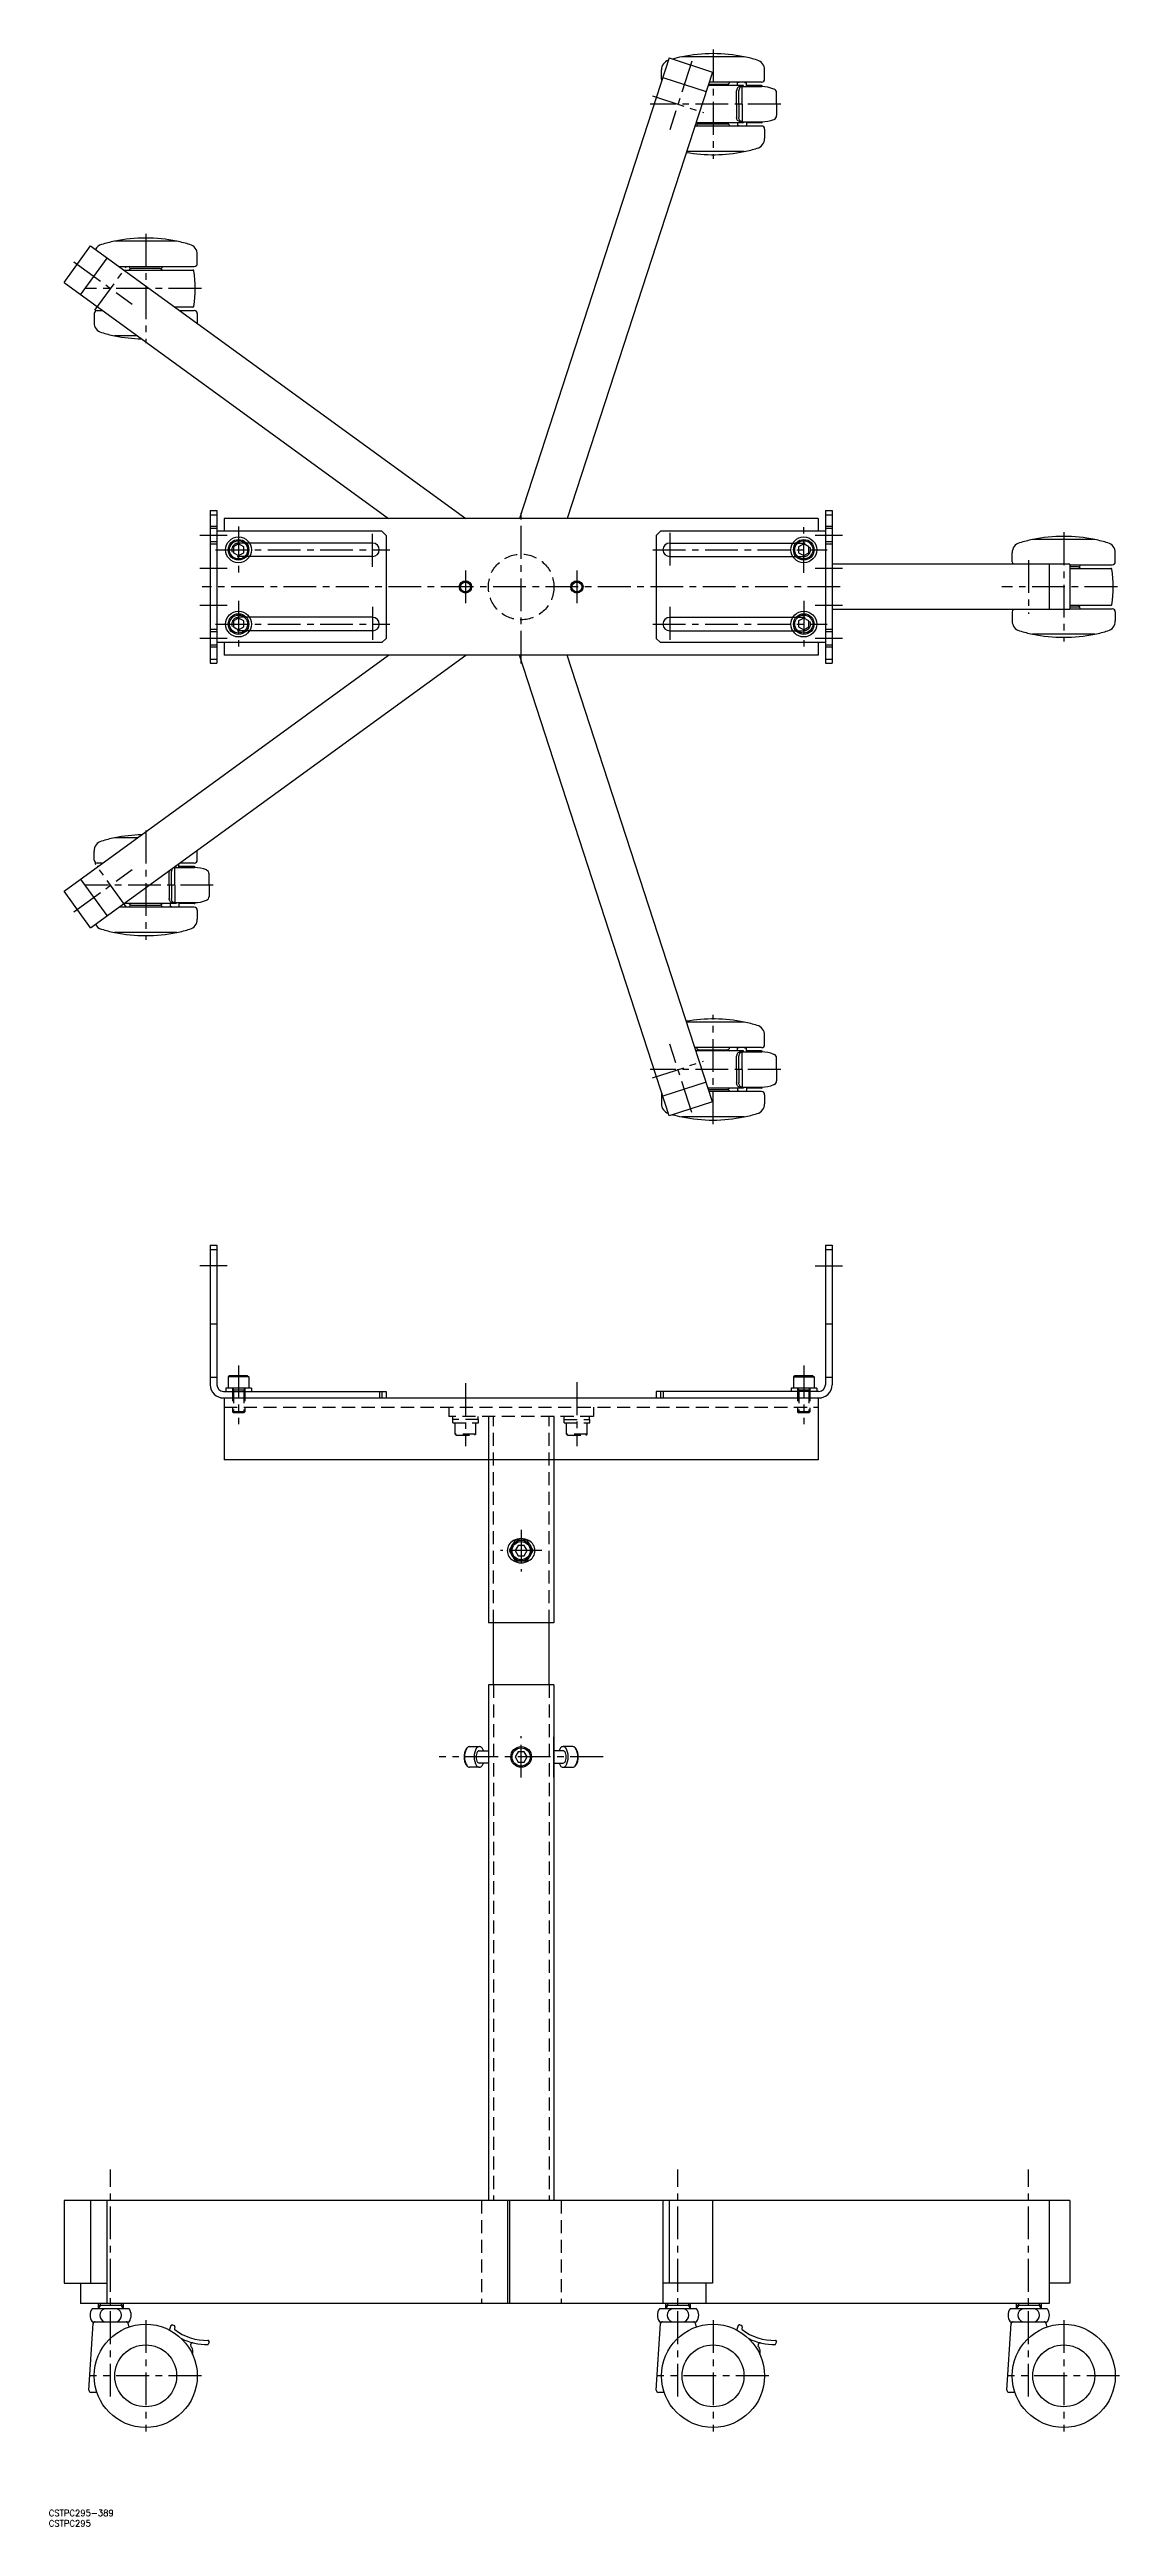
# Model space of a CAD drawing. Extents: x 0 to 1216, y -8 to 1193.
# Drawn here: x 0 to 519, y -8 to 1193 of the extents above; entities that cross this region are included whole.
import ezdxf

# ---------------------------------------------------------------- set-up
doc = ezdxf.new("R2010")
doc.units = 0
doc.header["$LTSCALE"] = 0.5
doc.linetypes.add('CENTER', pattern=[50.8, 31.75, -6.35, 6.35, -6.35])
doc.linetypes.add('DASHED', pattern=[19.05, 12.7, -6.35])
doc.layers.get('0').update_dxf_attribs({"linetype": 'CONTINUOUS'})
doc.layers.add('CENTER', color=1, linetype='CENTER')
doc.styles.get("Standard").update_dxf_attribs({"font": 'txt.shx', "height": 10, "bigfont": 'bigfont.shx'})

# ---------------------------------------------------------------- blocks, each defined once
blk = doc.blocks.new('*U110')
at = {"color": 7, "linetype": 'CONTINUOUS'}
blk.add_text('CSTPC295-389', height=3, dxfattribs=at).set_placement((0, -3))
blk = doc.blocks.new('*U111')
at = {"color": 7, "linetype": 'CONTINUOUS'}
blk.add_text('CSTPC295', height=3, dxfattribs=at).set_placement((0, -8))

msp = doc.modelspace()

# ---------------------------------------------------------------- linework, layer by layer
at = {"color": 7, "linetype": 'CONTINUOUS'}
for p, q in [((337.1, 1189.1), (306.9, 1189.1)), ((307, 1189.1), (307, 1189.1)), ((337, 1189.1), (337, 1189.1)), ((300.8, 1188.5), (228.2, 965.3)), ((321.7, 1181.7), (251.3, 965.3)), ((297, 1178.3), (297, 1182.7)), ((297.7, 1179), (318.6, 1172.2)), ((297.7, 1179), (318.6, 1172.2)), ((300.8, 1188.5), (321.7, 1181.7)), ((345.5, 1176.8), (320.1, 1176.8)), ((333.9, 1175.1), (333.9, 1176.6)), ((334.7, 1176.6), (333.9, 1176.6)), ((334.7, 1176.6), (334.7, 1176.8)), ((337.3, 1176.6), (337.3, 1176.8)), ((337.3, 1176.6), (338.2, 1176.6)), ((338.2, 1174.6), (338.2, 1176.6)), ((347, 1178.3), (347, 1182.7)), ((336.8, 1175.1), (319.5, 1175.1)), ((319.7, 1175.8), (329, 1175.8)), ((333.4, 1166.1), (333.4, 1172.6)), ((333.4, 1166.1), (333.4, 1159.6)), ((334.5, 1166.1), (334.5, 1172.6)), ((334.5, 1166.1), (334.5, 1159.6)), ((335.1, 1174.6), (345.7, 1174.6)), ((336.2, 1166.1), (336.2, 1174.6)), ((336.2, 1166.1), (336.2, 1157.6)), ((336.8, 1174.6), (336.8, 1175.1)), ((345.5, 1175.1), (338.2, 1175.1)), ((343.4, 1175.1), (343.4, 1174.6)), ((345.2, 1174.6), (345.2, 1175.1)), ((352.8, 1166.1), (352.8, 1171.6)), ((352.8, 1166.1), (352.8, 1160.6)), ((345.5, 1155.5), (313.1, 1155.5)), ((336.8, 1157.1), (313.7, 1157.1)), ((315, 1156.5), (329, 1156.5)), ((333.9, 1157.1), (333.9, 1155.6)), ((334.7, 1155.6), (333.9, 1155.6)), ((334.7, 1155.6), (334.7, 1155.5)), ((335.1, 1157.6), (345.7, 1157.6)), ((336.8, 1157.6), (336.8, 1157.1)), ((337.3, 1155.6), (337.3, 1155.5)), ((337.3, 1155.6), (338.2, 1155.6)), ((338.2, 1157.6), (338.2, 1155.6)), ((345.5, 1157.1), (338.2, 1157.1)), ((343.4, 1157.1), (343.4, 1157.6)), ((345.2, 1157.6), (345.2, 1157.1)), ((347, 1154), (347, 1149.5)), ((337.1, 1143.2), (309.1, 1143.2)), ((337, 1143.1), (337, 1143.2)), ((7.4, 1079.6), (20.3, 1097.4)), ((20.3, 1097.4), (202.2, 965.3)), ((62.1, 1099.7), (31.9, 1099.7)), ((32, 1099.7), (32, 1099.7)), ((62, 1099.7), (62, 1099.7)), ((72, 1088.9), (72, 1093.3)), ((15.4, 1073.7), (28.4, 1091.5)), ((34.1, 1087.4), (70.5, 1087.4)), ((36.3, 1085.7), (69.8, 1085.7)), ((54, 1086.4), (40, 1086.4)), ((7.4, 1079.6), (164.7, 965.3)), ((22, 1064.6), (22, 1060.2)), ((23.7, 1067.7), (23.5, 1067.7)), ((23.5, 1066.1), (25.9, 1066.1)), ((69.8, 1067.7), (61.1, 1067.7)), ((63.4, 1066.1), (70.5, 1066.1)), ((72, 1064.6), (72, 1060.2)), ((42.9, 1053.8), (31.9, 1053.8)), ((32, 1053.8), (32, 1053.8)), ((78.3, 969.1), (78.3, 895.1)), ((78.3, 969.1), (81.5, 969.1)), ((78.3, 967.1), (81.5, 967.1)), ((81.5, 961.4), (78.3, 961.4)), ((81.5, 969.1), (81.5, 895.1)), ((373, 965.3), (85, 965.3)), ((85, 965.3), (85, 959.1)), ((373, 965.3), (373, 959.1)), ((376.5, 969.1), (376.5, 895.1)), ((376.5, 969.1), (379.7, 969.1)), ((376.5, 967.1), (379.7, 967.1)), ((379.7, 961.4), (376.5, 961.4)), ((379.7, 969.1), (379.7, 895.1)), ((81.5, 960.4), (78.3, 960.4)), ((81.5, 953.9), (78.3, 953.9)), ((81.5, 952.9), (78.3, 952.9)), ((161.5, 959.1), (81.5, 959.1)), ((92, 953), (89.5, 951.6)), ((89.5, 951.6), (89.5, 948.7)), ((89.5, 948.7), (92, 947.3)), ((94.5, 951.6), (92, 953)), ((92, 947.3), (94.5, 948.7)), ((94.5, 948.7), (94.5, 951.6)), ((157, 953.4), (97.4, 953.4)), ((161.5, 959.1), (163.5, 957.1)), ((163.5, 957.1), (163.5, 907.1)), ((294.5, 957.1), (296.5, 959.1)), ((294.5, 957.1), (294.5, 907.1)), ((376.5, 959.1), (296.5, 959.1)), ((301, 953.4), (360.7, 953.4)), ((366, 953), (363.5, 951.6)), ((363.5, 951.6), (363.5, 948.7)), ((363.5, 948.7), (366, 947.3)), ((368.5, 951.6), (366, 953)), ((366, 947.3), (368.5, 948.7)), ((368.5, 948.7), (368.5, 951.6)), ((379.7, 960.4), (376.5, 960.4)), ((379.7, 953.9), (376.5, 953.9)), ((379.7, 952.9), (376.5, 952.9)), ((467, 944.3), (467, 948.7)), ((507.1, 955.1), (476.9, 955.1)), ((477, 955.1), (477, 955.1)), ((507, 955.1), (507, 955.1)), ((517, 944.3), (517, 948.7)), ((157, 946.9), (97.4, 946.9)), ((301, 946.9), (360.7, 946.9)), ((495, 943.1), (379.7, 943.1)), ((485, 943.1), (485, 921.1)), ((485, 943.1), (485, 921.1)), ((485, 943.1), (485, 921.1)), ((495, 943.1), (495, 921.1)), ((495, 942.8), (515.5, 942.8)), ((499, 941.8), (495, 941.8)), ((495, 941.1), (514.8, 941.1)), ((92, 917), (89.5, 915.6)), ((89.5, 915.6), (89.5, 912.7)), ((89.5, 912.7), (92, 911.3)), ((94.5, 915.6), (92, 917)), ((92, 911.3), (94.5, 912.7)), ((94.5, 912.7), (94.5, 915.6)), ((157, 917.4), (97.4, 917.4)), ((301, 917.4), (360.7, 917.4)), ((366, 917), (363.5, 915.6)), ((363.5, 915.6), (363.5, 912.7)), ((363.5, 912.7), (366, 911.3)), ((368.5, 915.6), (366, 917)), ((366, 911.3), (368.5, 912.7)), ((368.5, 912.7), (368.5, 915.6)), ((495, 921.1), (379.7, 921.1)), ((467, 920), (467, 915.6)), ((514.8, 923.1), (495, 923.1)), ((495, 922.5), (499, 922.5)), ((495, 921.5), (515.5, 921.5)), ((517, 920), (517, 915.6)), ((81.5, 911.4), (78.3, 911.4)), ((81.5, 910.4), (78.3, 910.4)), ((81.5, 903.9), (78.3, 903.9)), ((81.5, 902.9), (78.3, 902.9)), ((161.5, 905.1), (81.5, 905.1)), ((85, 905.1), (85, 899)), ((157, 910.9), (97.4, 910.9)), ((163.5, 907.1), (161.5, 905.1)), ((294.5, 907.1), (296.5, 905.1)), ((376.5, 905.1), (296.5, 905.1)), ((301, 910.9), (360.7, 910.9)), ((373, 905.1), (373, 899)), ((379.7, 911.4), (376.5, 911.4)), ((379.7, 910.4), (376.5, 910.4)), ((379.7, 903.9), (376.5, 903.9)), ((379.7, 902.9), (376.5, 902.9)), ((507.1, 909.2), (476.9, 909.2)), ((477, 909.2), (477, 909.2)), ((507, 909.2), (507, 909.2)), ((7.4, 784.7), (164.7, 899)), ((20.3, 766.9), (202.2, 899)), ((78.3, 897.1), (81.5, 897.1)), ((78.3, 895.1), (81.5, 895.1)), ((373, 899), (85, 899)), ((300.8, 675.8), (228.2, 899)), ((321.7, 682.6), (251.3, 899)), ((376.5, 897.1), (379.7, 897.1)), ((376.5, 895.1), (379.7, 895.1)), ((42.9, 810.5), (31.9, 810.5)), ((32, 810.5), (32, 810.5)), ((22, 799.7), (22, 804.1)), ((25.9, 798.2), (23.5, 798.2)), ((23.7, 796.6), (23.5, 796.6)), ((58.4, 787.6), (58.4, 794.1)), ((59.5, 787.6), (59.5, 794.1)), ((60.4, 796.1), (70.7, 796.1)), ((61.8, 796.6), (61.1, 796.6)), ((61.2, 787.6), (61.2, 796.1)), ((61.8, 796.1), (61.8, 796.6)), ((63.1, 796.1), (63.1, 798)), ((70.5, 796.6), (63.1, 796.6)), ((70.5, 798.2), (63.4, 798.2)), ((68.3, 796.6), (68.3, 796.1)), ((70.1, 796.1), (70.1, 796.6)), ((72, 799.7), (72, 804.1)), ((77.7, 787.6), (77.7, 793)), ((20.3, 766.9), (7.4, 784.7)), ((28.4, 772.8), (15.4, 790.6)), ((58.4, 787.6), (58.4, 781.1)), ((59.5, 787.6), (59.5, 781.1)), ((61.2, 787.6), (61.2, 779.1)), ((77.7, 787.6), (77.7, 782.1)), ((70.5, 776.9), (34.1, 776.9)), ((61.8, 778.6), (36.3, 778.6)), ((40, 777.9), (54, 777.9)), ((58.8, 778.6), (58.8, 777.1)), ((59.7, 777.1), (58.8, 777.1)), ((59.7, 777.1), (59.7, 776.9)), ((60, 779.1), (70.7, 779.1)), ((61.8, 779.1), (61.8, 778.6)), ((62.3, 777.1), (62.3, 776.9)), ((62.3, 777.1), (63.1, 777.1)), ((63.1, 779.1), (63.1, 777.1)), ((70.5, 778.6), (63.1, 778.6)), ((68.3, 778.6), (68.3, 779.1)), ((70.1, 779.1), (70.1, 778.6)), ((72, 775.4), (72, 771)), ((62.1, 764.6), (31.9, 764.6)), ((32, 764.6), (32, 764.6)), ((62, 764.6), (62, 764.6)), ((337.1, 721.1), (309.1, 721.1)), ((337, 721.2), (337, 721.1)), ((345.5, 708.8), (313.1, 708.8)), ((334.7, 708.7), (333.9, 708.7)), ((333.9, 707.2), (333.9, 708.7)), ((334.7, 708.7), (334.7, 708.8)), ((337.3, 708.7), (337.3, 708.8)), ((337.3, 708.7), (338.2, 708.7)), ((338.2, 706.7), (338.2, 708.7)), ((347, 710.3), (347, 714.8)), ((336.8, 707.2), (313.7, 707.2)), ((315, 707.8), (329, 707.8)), ((333.4, 698.2), (333.4, 704.7)), ((333.4, 698.2), (333.4, 691.7)), ((334.5, 698.2), (334.5, 704.7)), ((334.5, 698.2), (334.5, 691.7)), ((335.1, 706.7), (345.7, 706.7)), ((336.2, 698.2), (336.2, 706.7)), ((336.2, 698.2), (336.2, 689.7)), ((336.8, 706.7), (336.8, 707.2)), ((345.5, 707.2), (338.2, 707.2)), ((343.4, 707.2), (343.4, 706.7)), ((345.2, 706.7), (345.2, 707.2)), ((352.8, 698.2), (352.8, 703.7)), ((352.8, 698.2), (352.8, 692.7)), ((297, 686), (297, 681.6)), ((318.6, 692.1), (297.7, 685.3)), ((336.8, 689.2), (319.5, 689.2)), ((319.7, 688.5), (329, 688.5)), ((345.5, 687.5), (320.1, 687.5)), ((333.9, 689.2), (333.9, 687.7)), ((334.7, 687.7), (333.9, 687.7)), ((334.7, 687.7), (334.7, 687.5)), ((335.1, 689.7), (345.7, 689.7)), ((336.8, 689.7), (336.8, 689.2)), ((337.3, 687.7), (337.3, 687.5)), ((337.3, 687.7), (338.2, 687.7)), ((338.2, 689.7), (338.2, 687.7)), ((345.5, 689.2), (338.2, 689.2)), ((343.4, 689.2), (343.4, 689.7)), ((345.2, 689.7), (345.2, 689.2)), ((347, 686), (347, 681.6)), ((321.7, 682.6), (300.8, 675.8)), ((337.1, 675.2), (306.9, 675.2)), ((307, 675.2), (307, 675.2)), ((337, 675.2), (337, 675.2)), ((78.3, 613), (81.5, 613)), ((78.3, 613), (78.3, 545.4)), ((81.5, 613), (81.5, 545.4)), ((376.5, 613), (379.7, 613)), ((376.5, 613), (376.5, 545.4)), ((379.7, 613), (379.7, 545.4)), ((78.3, 611), (81.5, 611)), ((376.5, 611), (379.7, 611)), ((78.3, 575), (81.5, 575)), ((376.5, 575), (379.7, 575)), ((78.3, 549), (81.5, 549)), ((84.7, 542.2), (163.5, 542.2)), ((98.3, 543.8), (85.8, 543.8)), ((85.8, 543.8), (85.8, 542.2)), ((87.6, 549.8), (87, 549.2)), ((87, 549.2), (87, 543.8)), ((97, 549.2), (87, 549.2)), ((96.4, 549.8), (87.6, 549.8)), ((96.4, 549.8), (97, 549.2)), ((97, 549.2), (97, 543.8)), ((98.3, 543.8), (98.3, 542.2)), ((161.5, 542.2), (161.5, 539)), ((163.5, 542.2), (163.5, 539)), ((373.3, 542.2), (294.5, 542.2)), ((294.5, 542.2), (294.5, 539)), ((296.5, 542.2), (296.5, 539)), ((372.3, 543.8), (359.8, 543.8)), ((359.8, 543.8), (359.8, 542.2)), ((361.6, 549.8), (361, 549.2)), ((361, 549.2), (361, 543.8)), ((361, 549.2), (371, 549.2)), ((370.4, 549.8), (361.6, 549.8)), ((370.4, 549.8), (371, 549.2)), ((371, 549.2), (371, 543.8)), ((372.3, 543.8), (372.3, 542.2)), ((376.5, 549), (379.7, 549)), ((84.7, 539), (373.3, 539)), ((85, 539), (85, 509)), ((213.1, 530), (213.1, 430)), ((244.9, 530), (244.9, 430)), ((373, 539), (373, 509)), ((373, 509), (85, 509)), ((226.1, 470), (223.2, 465)), ((231.9, 470), (226.1, 470)), ((234.8, 465), (231.9, 470)), ((223.2, 465), (226.1, 460)), ((227.6, 467.5), (226.1, 465)), ((226.1, 465), (227.6, 462.5)), ((226.1, 460), (231.9, 460)), ((230.5, 467.5), (227.6, 467.5)), ((227.6, 462.5), (230.5, 462.5)), ((231.9, 465), (230.5, 467.5)), ((230.5, 462.5), (231.9, 465)), ((231.9, 460), (234.8, 465)), ((244.9, 430), (213.1, 430)), ((215.6, 400), (215.6, 430.5)), ((242.5, 400), (242.5, 430.5)), ((213.1, 400), (213.1, 150)), ((244.9, 400), (213.1, 400)), ((244.9, 400), (244.9, 150)), ((244.9, 355.2), (244.9, 374.8)), ((204, 370), (208.6, 370)), ((208.7, 368), (213.1, 368)), ((213.1, 362), (208.7, 362)), ((227.6, 367.5), (226.1, 365)), ((226.1, 365), (227.6, 362.5)), ((230.5, 367.5), (227.6, 367.5)), ((227.6, 362.5), (230.5, 362.5)), ((231.9, 365), (230.5, 367.5)), ((230.5, 362.5), (231.9, 365)), ((249.3, 368), (244.9, 368)), ((244.9, 362), (249.3, 362)), ((254, 370), (249.4, 370)), ((208.6, 360), (204, 360)), ((249.4, 360), (254, 360)), ((7.4, 150), (7.4, 110)), ((495, 150), (7.4, 150)), ((20.3, 150), (20.3, 110)), ((28.4, 100), (28.4, 150)), ((222.6, 100), (222.6, 150)), ((223.5, 100), (223.5, 150)), ((297.7, 150), (297.7, 100)), ((300.8, 150), (300.8, 110)), ((321.7, 150), (321.7, 110)), ((485, 150), (485, 100)), ((495, 150), (495, 110)), ((7.4, 110), (28.4, 110)), ((15.4, 110), (15.4, 100)), ((321.7, 110), (297.7, 110)), ((318.6, 100), (318.6, 110)), ((495, 110), (485, 110)), ((485, 100), (15.4, 100)), ((39, 97.5), (21, 97.5)), ((24, 100), (24, 97.5)), ((36, 99.1), (24, 99.1)), ((36, 100), (36, 97.5)), ((314, 97.5), (296, 97.5)), ((299, 100), (299, 97.5)), ((311, 99.1), (299, 99.1)), ((311, 100), (311, 97.5)), ((484, 97.5), (466, 97.5)), ((469, 100), (469, 97.5)), ((481, 99.1), (469, 99.1)), ((481, 100), (481, 97.5)), ((19.5, 58.1), (21.5, 90.3)), ((21, 91.2), (39, 91.2)), ((38.5, 90.2), (38.5, 90.2)), ((58.5, 87.2), (59.3, 89.5)), ((59.9, 89.8), (60.9, 89.4)), ((61.2, 88.8), (60.9, 88)), ((294.5, 58.1), (296.5, 90.3)), ((296, 91.2), (314, 91.2)), ((313.5, 90.2), (313.5, 90.2)), ((333.5, 87.2), (334.3, 89.5)), ((335, 89.8), (335.9, 89.4)), ((336.2, 88.8), (335.9, 88)), ((464.5, 58.1), (466.5, 90.3)), ((466, 91.2), (484, 91.2)), ((483.5, 90.2), (483.5, 90.2)), ((77.7, 81.5), (77.2, 80.2)), ((352.7, 81.5), (352.2, 80.2)), ((23.3, 57), (20.5, 57)), ((298.4, 57), (295.5, 57)), ((468.3, 57), (465.5, 57))]:
    msp.add_line(p, q, dxfattribs=at)
at = {"color": 3, "linetype": 'DASHED'}
for p, q in [((97.4, 953.4), (92, 953.4)), ((360.7, 953.4), (366, 953.4)), ((97.4, 946.9), (92, 946.9)), ((360.7, 946.9), (366, 946.9)), ((97.4, 917.4), (92, 917.4)), ((360.7, 917.4), (366, 917.4)), ((97.4, 910.9), (92, 910.9)), ((360.7, 910.9), (366, 910.9)), ((89, 543.8), (89, 534.5)), ((89, 543.8), (89.6, 542.9)), ((89, 542.9), (95, 542.9)), ((89.6, 542.9), (89.6, 531.8)), ((95, 543.8), (94.5, 542.9)), ((94.5, 542.9), (94.5, 531.8)), ((95, 543.8), (95, 534.5)), ((160.3, 542.2), (160.3, 539)), ((297.8, 542.2), (297.8, 539)), ((363, 543.8), (363, 532.3)), ((363, 543.8), (363.6, 542.9)), ((363, 542.9), (369, 542.9)), ((363.6, 542.9), (363.6, 531.8)), ((369, 543.8), (368.5, 542.9)), ((368.5, 542.9), (368.5, 531.8)), ((369, 543.8), (369, 532.3)), ((85, 534.5), (373, 534.5)), ((89, 534.5), (89, 532.3)), ((95, 532.3), (89, 532.3)), ((89, 532.3), (89.6, 531.8)), ((94.5, 531.8), (89.6, 531.8)), ((94.5, 531.8), (95, 532.3)), ((95, 534.5), (95, 532.3)), ((194, 534.5), (194, 530)), ((264, 530), (194, 530)), ((208.3, 528.5), (195.8, 528.5)), ((195.8, 526.9), (195.8, 528.5)), ((195.9, 528.5), (195.9, 530)), ((208.1, 528.5), (208.1, 530)), ((208.3, 526.9), (208.3, 528.5)), ((215.6, 430), (215.6, 530)), ((242.5, 430), (242.5, 530)), ((249.8, 528.5), (262.3, 528.5)), ((249.8, 526.9), (249.8, 528.5)), ((249.9, 528.5), (249.9, 530)), ((262.1, 528.5), (262.1, 530)), ((262.3, 526.9), (262.3, 528.5)), ((264, 534.5), (264, 530)), ((369, 532.3), (363, 532.3)), ((363, 532.3), (363.6, 531.8)), ((368.5, 531.8), (363.6, 531.8)), ((368.5, 531.8), (369, 532.3)), ((195.8, 526.9), (208.3, 526.9)), ((197, 521.5), (197, 526.9)), ((197, 521.5), (197.6, 520.9)), ((207, 521.5), (197, 521.5)), ((197.6, 520.9), (206.4, 520.9)), ((207, 521.5), (206.4, 520.9)), ((207, 521.5), (207, 526.9)), ((249.8, 526.9), (262.3, 526.9)), ((251, 521.5), (251, 526.9)), ((251, 521.5), (251.6, 520.9)), ((261, 521.5), (251, 521.5)), ((251.6, 520.9), (260.4, 520.9)), ((260.4, 520.9), (261, 521.5)), ((261, 521.5), (261, 526.9)), ((215.6, 400), (215.6, 150)), ((242.5, 400), (242.5, 150)), ((209.7, 150), (209.7, 100)), ((248.4, 150), (248.4, 100))]:
    msp.add_line(p, q, dxfattribs=at)
at = {"color": 3, "linetype": 'CONTINUOUS'}
for p, q in [((24.9, 99.1), (24, 97.5)), ((24.9, 100), (24.9, 99.1)), ((35.1, 100), (35.1, 99.1)), ((35.1, 99.1), (36, 97.5)), ((300, 99.1), (299, 97.5)), ((300, 100), (300, 99.1)), ((310.1, 100), (310.1, 99.1)), ((310.1, 99.1), (311, 97.5)), ((470, 99.1), (469, 97.5)), ((470, 100), (470, 99.1)), ((480.1, 100), (480.1, 99.1)), ((480.1, 99.1), (481, 97.5))]:
    msp.add_line(p, q, dxfattribs=at)
at = {"color": 7, "linetype": 'CONTINUOUS'}
for points in [[(335.1, 1174.6, 0.11764), (334.5, 1174.5, 0.10447), (333.9, 1174, 0.090013), (333.6, 1173.4, 0.081916), (333.4, 1172.6, 0.081916)], [(336.1, 1174.6, 0.11764), (335.5, 1174.5, 0.10447), (335, 1174, 0.090013), (334.6, 1173.4, 0.081916), (334.5, 1172.6, 0.081916)], [(335.1, 1157.6, -0.11764), (334.5, 1157.8, -0.10447), (333.9, 1158.2, -0.090013), (333.6, 1158.8, -0.081916), (333.4, 1159.6, -0.081916)], [(336.1, 1157.6, -0.11764), (335.5, 1157.8, -0.10447), (335, 1158.2, -0.090013), (334.6, 1158.8, -0.081916), (334.5, 1159.6, -0.081916)], [(58.5, 794.6, 0.06157), (58.4, 794.1)], [(61.1, 796.1, 0.11764), (60.5, 795.9, 0.10447), (59.9, 795.5, 0.090013), (59.6, 794.8, 0.081916), (59.5, 794.1, 0.081916)], [(60, 779.1, -0.11764), (59.4, 779.2, -0.10447), (58.9, 779.6, -0.090013), (58.5, 780.3, -0.081916), (58.4, 781.1, -0.081916)], [(61.1, 779.1, -0.11764), (60.5, 779.2, -0.10447), (59.9, 779.6, -0.090013), (59.6, 780.3, -0.081916), (59.5, 781.1, -0.081916)], [(335.1, 706.7, 0.11764), (334.5, 706.5, 0.10447), (333.9, 706.1, 0.090013), (333.6, 705.5, 0.081916), (333.4, 704.7, 0.081916)], [(336.1, 706.7, 0.11764), (335.5, 706.5, 0.10447), (335, 706.1, 0.090013), (334.6, 705.5, 0.081916), (334.5, 704.7, 0.081916)], [(335.1, 689.7, -0.11764), (334.5, 689.8, -0.10447), (333.9, 690.3, -0.090013), (333.6, 690.9, -0.081916), (333.4, 691.7, -0.081916)], [(336.1, 689.7, -0.11764), (335.5, 689.8, -0.10447), (335, 690.3, -0.090013), (334.6, 690.9, -0.081916), (334.5, 691.7, -0.081916)]]:
    msp.add_lwpolyline(points, format="xyb", dxfattribs=at)
for centre, radius in [((92, 950.1), 6.25), ((92, 950.1), 5), ((92, 950.1), 4.4), ((366, 950.1), 6.25), ((366, 950.1), 5), ((366, 950.1), 4.4), ((202, 932.1), 2.46), ((202, 932.1), 2.4), ((256, 932.1), 2.46), ((256, 932.1), 2.4), ((92, 914.1), 6.25), ((92, 914.1), 5), ((92, 914.1), 4.4), ((366, 914.1), 6.25), ((366, 914.1), 5), ((366, 914.1), 4.4), ((229, 465), 5), ((229, 465), 4.4), ((229, 365), 5), ((229, 365), 4.4), ((47, 65), 25), ((322, 65), 25), ((492, 65), 25), ((47, 65), 15), ((322, 65), 15), ((492, 65), 15)]:
    msp.add_circle(centre, radius, dxfattribs=at)
at = {"color": 3, "linetype": 'DASHED'}
msp.add_circle((229, 932.1), 15.9, dxfattribs=at)
at = {"color": 3, "linetype": 'CONTINUOUS'}
for centre in [(202, 932.1), (256, 932.1)]:
    msp.add_circle(centre, 3, dxfattribs=at)
at = {"color": 7, "linetype": 'CONTINUOUS'}
for centre, radius, start, end in [((322, 1115.6), 75, 101.6149, 105.1564), ((322, 1115.6), 75, 78.463, 101.537), ((322, 1115.6), 75, 73.3985, 78.3851), ((302, 1182.7), 5, 109.2589, 180), ((298.5, 1178.3), 1.5, 180, 206.8423), ((329, 1176.8), 1, 270, 0), ((342, 1182.7), 5, 0, 73.3985), ((345.5, 1178.3), 1.5, 270, 0), ((329, 1174.8), 1, 20.4873, 90), ((345.5, 1174.6), 0.5, 0, 90), ((345.7, 1159.6), 15, 67.3656, 90), ((350.8, 1171.6), 2, 0, 67.3656), ((315, 1155.5), 1, 90, 180), ((315, 1157.5), 1, 200.4873, 270), ((329, 1157.5), 1, 270, 339.5127), ((329, 1155.5), 1, 0, 90), ((345.5, 1157.6), 0.5, 270, 0), ((345.5, 1154), 1.5, 0, 90), ((345.7, 1172.6), 15, 270, 292.6344), ((350.8, 1160.6), 2, 292.6344, 0), ((322, 1216.6), 75, 260.0029, 281.537), ((322, 1216.6), 75, 281.6149, 286.6015), ((342, 1149.5), 5, 286.6015, 0), ((27, 1093.3), 5, 106.6015, 151.3575), ((47, 1026.2), 75, 101.6149, 106.6015), ((47, 1026.2), 75, 78.463, 101.537), ((47, 1026.2), 75, 73.3985, 78.3851), ((67, 1093.3), 5, 0, 73.3985), ((40, 1087.4), 1, 180, 270), ((40, 1085.4), 1, 90, 159.5127), ((54, 1087.4), 1, 270, 0), ((54, 1085.4), 1, 20.4873, 90), ((69.8, 1085.2), 0.5, 9.8877, 90), ((21, 1076.7), 50, 350.1123, 9.8877), ((70.5, 1088.9), 1.5, 270, 0), ((23.5, 1064.6), 1.5, 90, 180), ((27, 1060.2), 5, 180, 253.3985), ((23.5, 1068.2), 0.5, 181.265, 270), ((69.8, 1068.2), 0.5, 270, 350.1123), ((70.5, 1064.6), 1.5, 0, 90), ((67, 1060.2), 5, 356.0812, 0), ((47, 1127.3), 75, 253.3985, 258.3851), ((47, 1127.3), 75, 258.463, 268.4329), ((157, 950.1), 3.25, 270, 90), ((301, 950.1), 3.25, 90, 270), ((472, 948.7), 5, 106.6015, 180), ((492, 881.6), 75, 101.6149, 106.6015), ((492, 881.6), 75, 78.463, 101.537), ((492, 881.6), 75, 73.3985, 78.3851), ((512, 948.7), 5, 0, 73.3985), ((468.5, 944.3), 1.5, 180, 230.0555), ((499, 942.8), 1, 270, 0), ((499, 940.8), 1, 20.4873, 90), ((514.8, 940.6), 0.5, 9.8877, 90), ((466, 932.1), 50, 350.1123, 9.8877), ((515.5, 944.3), 1.5, 270, 0), ((157, 914.1), 3.25, 270, 90), ((301, 914.1), 3.25, 90, 270), ((468.5, 920), 1.5, 129.9445, 180), ((472, 915.6), 5, 180, 253.3985), ((499, 923.5), 1, 270, 339.5127), ((499, 921.5), 1, 0, 90), ((512, 915.6), 5, 286.6015, 0), ((514.8, 923.6), 0.5, 270, 350.1123), ((515.5, 920), 1.5, 0, 90), ((492, 982.7), 75, 253.3985, 258.3851), ((492, 982.7), 75, 258.463, 281.537), ((492, 982.7), 75, 281.6149, 286.6015), ((27, 804.1), 5, 106.6015, 180), ((47, 737), 75, 101.6149, 106.6015), ((47, 737), 75, 91.5671, 101.537), ((67, 804.1), 5, 0, 3.9188), ((23.5, 799.7), 1.5, 180, 270), ((70.5, 799.7), 1.5, 270, 0), ((70.5, 796.1), 0.5, 0, 90), ((70.7, 781.1), 15, 67.3656, 90), ((75.7, 793), 2, 0, 67.3656), ((75.7, 782.1), 2, 292.6344, 0), ((27, 771), 5, 208.6425, 253.3985), ((40, 776.9), 1, 90, 180), ((40, 778.9), 1, 200.4873, 270), ((54, 778.9), 1, 270, 339.5127), ((54, 776.9), 1, 0, 90), ((67, 771), 5, 286.6015, 0), ((70.5, 779.1), 0.5, 270, 0), ((70.5, 775.4), 1.5, 0, 90), ((70.7, 794.1), 15, 270, 292.6344), ((47, 838.1), 75, 253.3985, 258.3851), ((47, 838.1), 75, 258.463, 281.537), ((47, 838.1), 75, 281.6149, 286.6015), ((322, 647.7), 75, 78.463, 99.9971), ((322, 647.7), 75, 73.3985, 78.3851), ((315, 708.8), 1, 180, 270), ((329, 708.8), 1, 270, 0), ((342, 714.8), 5, 0, 73.3985), ((345.5, 710.3), 1.5, 270, 0), ((315, 706.8), 1, 90, 159.5127), ((329, 706.8), 1, 20.4873, 90), ((345.5, 706.7), 0.5, 0, 90), ((345.7, 691.7), 15, 67.3656, 90), ((350.8, 703.7), 2, 0, 67.3656), ((298.5, 686), 1.5, 153.1577, 180), ((329, 689.5), 1, 270, 339.5127), ((329, 687.5), 1, 0, 90), ((345.5, 689.7), 0.5, 270, 0), ((345.5, 686), 1.5, 0, 90), ((345.7, 704.7), 15, 270, 292.6344), ((350.8, 692.7), 2, 292.6344, 0), ((302, 681.6), 5, 180, 250.7411), ((322, 748.7), 75, 254.8436, 258.3851), ((322, 748.7), 75, 258.463, 281.537), ((322, 748.7), 75, 281.6149, 286.6015), ((342, 681.6), 5, 286.6015, 0), ((84.7, 545.4), 6.4, 180, 270), ((84.7, 545.4), 3.2, 180, 270), ((373.3, 545.4), 3.2, 270, 0), ((373.3, 545.4), 6.4, 270, 0), ((227.7, 465), 5.41, 116.4678, 243.5322), ((229, 463.5), 7.35, 59.5267, 120.4733), ((230.3, 465), 5.41, 296.4678, 63.5322), ((229, 466.4), 7.32, 239.3643, 300.6357), ((208.7, 365), 7.38, 148.5055, 211.4945), ((209.9, 365), 8.39, 148.5055, 211.4945), ((203.5, 368), 1.41, 132.1122, 142.1031), ((203.5, 362), 1.41, 217.8969, 227.8878), ((204, 368.4), 1.6, 90, 142.1031), ((204, 361.6), 1.6, 217.8969, 270), ((214.6, 365), 8.42, 148.6801, 211.3199), ((212.5, 365), 5.33, 149.6572, 210.3428), ((208.7, 368.4), 1.6, 38.3104, 142.3243), ((208.7, 361.6), 1.6, 217.6757, 321.6896), ((208.7, 366.9), 1.12, 90, 133.6045), ((208.7, 363.1), 1.12, 226.3955, 270), ((202.9, 365), 8.36, 21.0342, 31.7093), ((202.9, 365), 8.36, 328.2907, 338.9658), ((255.2, 365), 8.36, 148.2907, 158.9658), ((255.2, 365), 8.36, 201.0342, 211.7093), ((249.3, 368.4), 1.6, 37.6757, 141.6896), ((249.3, 361.6), 1.6, 218.3104, 322.3243), ((249.3, 366.9), 1.12, 46.3955, 90), ((249.3, 363.1), 1.12, 270, 313.6045), ((245.5, 365), 5.33, 329.6572, 30.3428), ((243.4, 365), 8.42, 328.6801, 31.3199), ((254, 368.4), 1.6, 37.8969, 90), ((254, 361.6), 1.6, 270, 322.1031), ((248.1, 365), 8.39, 328.5055, 31.4945), ((254.5, 368), 1.41, 37.8969, 47.8878), ((254.5, 362), 1.41, 312.1122, 322.1031), ((249.3, 365), 7.38, 328.5055, 31.4945), ((25.5, 94.4), 5.46, 144.7748, 215.2252), ((28, 94.4), 3.3, 107.4974, 252.5026), ((32, 94.4), 3.3, 287.4974, 72.5026), ((34.5, 94.4), 5.46, 324.7748, 35.2252), ((300.5, 94.4), 5.46, 144.7748, 215.2252), ((303.1, 94.4), 3.3, 107.4974, 252.5026), ((307, 94.4), 3.3, 287.4974, 72.5026), ((309.6, 94.4), 5.46, 324.7748, 35.2252), ((470.5, 94.4), 5.46, 144.7748, 215.2252), ((473.1, 94.4), 3.3, 107.4974, 252.5026), ((477, 94.4), 3.3, 287.4974, 72.5026), ((479.6, 94.4), 5.46, 324.7748, 35.2252), ((22.5, 90.2), 1, 90, 176.4458), ((37.5, 90.2), 1, 0, 90), ((40.5, 90.2), 2, 180, 226.405), ((59.8, 89.3), 0.5, 70, 160), ((60.7, 89), 0.5, 340, 70), ((61.4, 87.8), 0.5, 160, 232.1743), ((76.4, 107.2), 25, 232.1743, 271.8729), ((297.5, 90.2), 1, 90, 176.4458), ((312.5, 90.2), 1, 0, 90), ((315.5, 90.2), 2, 180, 226.405), ((334.8, 89.3), 0.5, 70, 160), ((335.7, 89), 0.5, 340, 70), ((336.4, 87.8), 0.5, 160, 232.1743), ((351.4, 107.2), 25, 232.1743, 271.8729), ((467.5, 90.2), 1, 90, 176.4458), ((482.5, 90.2), 1, 0, 90), ((485.5, 90.2), 2, 180, 226.405), ((76.4, 107.2), 27, 243.378, 271.7385), ((69.7, 80), 1, 76.2227, 213.6646), ((63.5, 75.8), 6.5, 20, 33.6646), ((65.4, 76.5), 4.5, 345.9416, 20), ((77.2, 81.7), 0.5, 340, 91.8729), ((351.4, 107.2), 27, 243.378, 271.7385), ((344.8, 80), 1, 76.2227, 213.6646), ((338.5, 75.8), 6.5, 20, 33.6646), ((340.4, 76.5), 4.5, 345.9416, 20), ((352.3, 81.7), 0.5, 340, 91.8729), ((20.5, 58), 1, 176.45, 270), ((295.5, 58), 1, 176.45, 270), ((465.5, 58), 1, 176.45, 270)]:
    msp.add_arc(centre, radius, start, end, dxfattribs=at)
at = {"color": 3, "linetype": 'DASHED'}
for centre, start, end in [((92, 950.1), 90, 270), ((366, 950.1), 270, 90), ((92, 914.1), 90, 270), ((366, 914.1), 270, 90)]:
    msp.add_arc(centre, 3.25, start, end, dxfattribs=at)
at = {"layer": 'CENTER', "color": 1, "linetype": 'CENTER'}
for p, q in [((322, 1192.6), (322, 1139.6)), ((311.8, 1187), (301, 1153.7)), ((354.8, 1166.1), (291.5, 1166.1)), ((292.7, 1170.1), (317.4, 1162.1)), ((47, 1103.2), (47, 1050.3)), ((12.2, 1089.7), (40.5, 1069.1)), ((22.4, 1066.2), (37.6, 1087.3)), ((74, 1076.7), (17.5, 1076.7)), ((92, 961.4), (92, 938.9)), ((229, 895), (229, 969.3)), ((366, 938.9), (366, 961.4)), ((86.5, 957.1), (73.3, 957.1)), ((80.8, 950.1), (165.3, 950.1)), ((157, 941.9), (157, 958.4)), ((292.8, 950.1), (377.3, 950.1)), ((301, 958.4), (301, 941.9)), ((384.7, 957.1), (371.5, 957.1)), ((492, 958.6), (492, 905.7)), ((86.5, 941.1), (73.3, 941.1)), ((202, 940.1), (202, 924.1)), ((256, 940.1), (256, 924.1)), ((384.7, 941.1), (371.5, 941.1)), ((475, 945.1), (475, 919.1)), ((383.7, 932.1), (74.3, 932.1)), ((92, 925.4), (92, 902.9)), ((366, 925.4), (366, 902.9)), ((518, 932.1), (462, 932.1)), ((86.5, 923.1), (73.3, 923.1)), ((80.8, 914.1), (165.3, 914.1)), ((157, 922.4), (157, 905.9)), ((292.8, 914.1), (377.3, 914.1)), ((301, 922.4), (301, 905.9)), ((384.7, 923.1), (371.5, 923.1)), ((86.5, 907.1), (73.3, 907.1)), ((384.7, 907.1), (371.5, 907.1)), ((47, 814), (47, 761.1)), ((12.2, 774.6), (40.5, 795.2)), ((37.6, 777), (22.4, 798.1)), ((79.7, 787.6), (17.5, 787.6)), ((322, 671.7), (322, 724.7)), ((311.8, 677.3), (301, 710.5)), ((354.8, 698.2), (291.5, 698.2)), ((292.7, 694.2), (317.4, 702.2)), ((86.5, 603), (73.3, 603)), ((371.5, 603), (384.7, 603)), ((92, 554.8), (92, 526.3)), ((366, 554.8), (366, 526.3)), ((202, 546.2), (202, 515.7)), ((256, 546.6), (256, 515.7)), ((229, 475.1), (229, 454.9)), ((239.1, 465), (219, 465)), ((229, 355), (229, 375)), ((268.7, 365), (189.3, 365)), ((30, 55), (30, 165)), ((305, 55), (305, 165)), ((475, 55), (475, 165)), ((47, 92), (47, 38)), ((322, 92), (322, 38)), ((492, 92), (492, 38)), ((74, 65), (20, 65)), ((349, 65), (295, 65)), ((519, 65), (465, 65))]:
    msp.add_line(p, q, dxfattribs=at)

# ---------------------------------------------------------------- block references
at = {"color": 7, "linetype": 'CONTINUOUS'}
for name in ['*U110', '*U111']:
    msp.add_blockref(name, (0, 0), dxfattribs=at)

doc.saveas('drawing.dxf')
